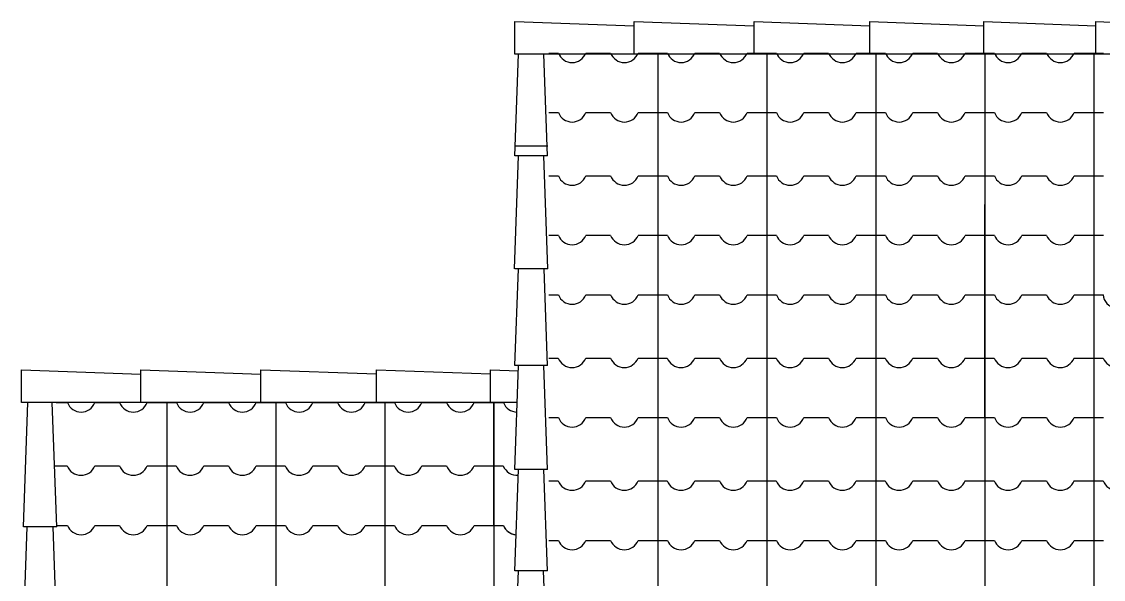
# Model space of a CAD drawing. Extents: x -36 to 60, y 199 to 483.
# Drawn here: x 48.888 to 51.071, y 234.84 to 235.965 of the extents above; entities that cross this region are included whole.
import ezdxf

# ---------------------------------------------------------------- set-up
doc = ezdxf.new("R2010")
doc.units = 0
doc.header["$LTSCALE"] = 20
for name, color, linetype in [('CORTE', 244, 'CONTINUOUS'), ('JANELA', 5, 'CONTINUOUS'), ('MADEIRAME', 244, 'CONTINUOUS'), ('VISTAP', 244, 'CONTINUOUS')]:
    doc.layers.add(name, color=color, linetype=linetype)

msp = doc.modelspace()

# ---------------------------------------------------------------- linework, layer by layer
at = {"layer": 'CORTE', "color": 1, "linetype": 'CONTINUOUS'}
for p, q in [((49.9519, 235.9018), (49.9712, 235.9018)), ((50.0265, 235.9018), (50.0767, 235.9018)), ((50.1321, 235.9018), (50.1719, 235.9018)), ((50.1321, 235.9018), (50.1719, 235.9018)), ((50.1719, 235.9018), (50.1912, 235.9018)), ((50.1719, 235.8992), (50.1719, 235.1666)), ((50.2465, 235.9018), (50.2967, 235.9018)), ((50.3521, 235.9018), (50.3919, 235.9018)), ((50.3919, 235.9018), (50.4112, 235.9018)), ((50.3919, 235.8992), (50.3919, 235.1666)), ((50.4665, 235.9018), (50.5167, 235.9018)), ((50.5721, 235.9018), (50.6119, 235.9018)), ((50.6119, 235.9018), (50.6312, 235.9018)), ((50.6119, 235.8992), (50.6119, 235.1666)), ((50.6865, 235.9018), (50.7367, 235.9018)), ((50.7921, 235.9018), (50.8319, 235.9018)), ((50.7921, 235.9018), (50.8319, 235.9018)), ((50.8319, 235.9018), (50.8512, 235.9018)), ((50.8319, 235.8992), (50.8319, 235.2942)), ((50.9065, 235.9018), (50.9567, 235.9018)), ((51.0121, 235.9018), (51.0519, 235.9018)), ((51.0519, 235.9018), (51.0712, 235.9018)), ((51.0519, 235.8992), (51.0519, 235.1666)), ((49.9519, 235.7818), (49.9712, 235.7818)), ((50.0265, 235.7818), (50.0767, 235.7818)), ((50.1321, 235.7818), (50.1719, 235.7818)), ((50.1321, 235.7818), (50.1719, 235.7818)), ((50.1719, 235.7818), (50.1912, 235.7818)), ((50.2465, 235.7818), (50.2967, 235.7818)), ((50.3521, 235.7818), (50.3919, 235.7818)), ((50.3919, 235.7818), (50.4112, 235.7818)), ((50.4665, 235.7818), (50.5167, 235.7818)), ((50.5721, 235.7818), (50.6119, 235.7818)), ((50.6119, 235.7818), (50.6312, 235.7818)), ((50.6865, 235.7818), (50.7367, 235.7818)), ((50.7921, 235.7818), (50.8319, 235.7818)), ((50.7921, 235.7818), (50.8319, 235.7818)), ((50.8319, 235.7818), (50.8512, 235.7818)), ((50.9065, 235.7818), (50.9567, 235.7818)), ((51.0121, 235.7818), (51.0519, 235.7818)), ((51.0519, 235.7818), (51.0712, 235.7818)), ((49.9519, 235.6542), (49.9712, 235.6542)), ((50.0265, 235.6542), (50.0767, 235.6542)), ((50.1321, 235.6542), (50.1719, 235.6542)), ((50.1321, 235.6542), (50.1719, 235.6542)), ((50.1719, 235.6542), (50.1912, 235.6542)), ((50.2465, 235.6542), (50.2967, 235.6542)), ((50.3521, 235.6542), (50.3919, 235.6542)), ((50.3919, 235.6542), (50.4112, 235.6542)), ((50.4665, 235.6542), (50.5167, 235.6542)), ((50.5721, 235.6542), (50.6119, 235.6542)), ((50.6119, 235.6542), (50.6312, 235.6542)), ((50.6865, 235.6542), (50.7367, 235.6542)), ((50.7921, 235.6542), (50.8319, 235.6542)), ((50.7921, 235.6542), (50.8319, 235.6542)), ((50.8319, 235.6542), (50.8512, 235.6542)), ((50.9065, 235.6542), (50.9567, 235.6542)), ((51.0121, 235.6542), (51.0519, 235.6542)), ((51.0519, 235.6542), (51.0712, 235.6542)), ((50.8319, 235.5964), (50.8319, 235.1666)), ((50.8319, 235.5964), (50.8319, 235.1666)), ((50.8319, 235.5964), (50.8319, 235.1666)), ((49.9519, 235.5342), (49.9712, 235.5342)), ((50.0265, 235.5342), (50.0767, 235.5342)), ((50.1321, 235.5342), (50.1719, 235.5342)), ((50.1321, 235.5342), (50.1719, 235.5342)), ((50.1719, 235.5342), (50.1912, 235.5342)), ((50.2465, 235.5342), (50.2967, 235.5342)), ((50.3521, 235.5342), (50.3919, 235.5342)), ((50.3919, 235.5342), (50.4112, 235.5342)), ((50.4665, 235.5342), (50.5167, 235.5342)), ((50.5721, 235.5342), (50.6119, 235.5342)), ((50.6119, 235.5342), (50.6312, 235.5342)), ((50.6865, 235.5342), (50.7367, 235.5342)), ((50.7921, 235.5342), (50.8319, 235.5342)), ((50.7921, 235.5342), (50.8319, 235.5342)), ((50.8319, 235.5342), (50.8512, 235.5342)), ((50.9065, 235.5342), (50.9567, 235.5342)), ((51.0121, 235.5342), (51.0519, 235.5342)), ((51.0519, 235.5342), (51.0712, 235.5342)), ((49.9519, 235.4142), (49.9712, 235.4142)), ((50.0265, 235.4142), (50.0767, 235.4142)), ((50.1321, 235.4142), (50.1719, 235.4142)), ((50.1321, 235.4142), (50.1719, 235.4142)), ((50.1719, 235.4142), (50.1912, 235.4142)), ((50.2465, 235.4142), (50.2967, 235.4142)), ((50.3521, 235.4142), (50.3919, 235.4142)), ((50.3919, 235.4142), (50.4112, 235.4142)), ((50.4665, 235.4142), (50.5167, 235.4142)), ((50.5721, 235.4142), (50.6119, 235.4142)), ((50.6119, 235.4142), (50.6312, 235.4142)), ((50.6865, 235.4142), (50.7367, 235.4142)), ((50.7921, 235.4142), (50.8319, 235.4142)), ((50.7921, 235.4142), (50.8319, 235.4142)), ((50.8319, 235.4142), (50.8512, 235.4142)), ((50.9065, 235.4142), (50.9567, 235.4142)), ((51.0121, 235.4142), (51.0519, 235.4142)), ((51.0519, 235.4142), (51.0712, 235.4142)), ((49.9517, 235.2866), (49.971, 235.2866)), ((50.0263, 235.2866), (50.0765, 235.2866)), ((50.1319, 235.2866), (50.1717, 235.2866)), ((50.1319, 235.2866), (50.1717, 235.2866)), ((50.1717, 235.2866), (50.191, 235.2866)), ((50.2463, 235.2866), (50.2965, 235.2866)), ((50.3519, 235.2866), (50.3917, 235.2866)), ((50.3917, 235.2866), (50.411, 235.2866)), ((50.4663, 235.2866), (50.5165, 235.2866)), ((50.5719, 235.2866), (50.6117, 235.2866)), ((50.6117, 235.2866), (50.631, 235.2866)), ((50.6863, 235.2866), (50.7365, 235.2866)), ((50.7919, 235.2866), (50.8317, 235.2866)), ((50.7919, 235.2866), (50.8317, 235.2866)), ((50.8317, 235.2866), (50.851, 235.2866)), ((50.9063, 235.2866), (50.9565, 235.2866)), ((51.0119, 235.2866), (51.0517, 235.2866)), ((51.0517, 235.2866), (51.071, 235.2866)), ((48.9573, 235.1968), (48.9609, 235.1968)), ((48.9609, 235.1968), (48.9802, 235.1968)), ((49.0356, 235.1968), (49.0857, 235.1968)), ((49.1411, 235.1968), (49.1809, 235.1968)), ((49.1411, 235.1968), (49.1809, 235.1968)), ((49.1809, 235.1971), (49.1809, 234.9492)), ((49.1809, 235.1968), (49.2002, 235.1968)), ((49.2556, 235.1968), (49.3057, 235.1968)), ((49.3611, 235.1968), (49.4009, 235.1968)), ((49.4009, 235.1971), (49.4009, 234.9492)), ((49.4009, 235.1968), (49.4202, 235.1968)), ((49.4756, 235.1968), (49.5257, 235.1968)), ((49.5811, 235.1968), (49.6209, 235.1968)), ((49.6209, 235.1971), (49.6209, 234.9492)), ((49.6209, 235.1968), (49.6402, 235.1968)), ((49.6956, 235.1968), (49.7457, 235.1968)), ((49.8011, 235.1968), (49.8409, 235.1968)), ((49.8011, 235.1968), (49.8409, 235.1968)), ((49.8409, 235.1971), (49.8409, 234.9492)), ((49.8409, 235.1971), (49.8409, 234.9492)), ((49.8409, 235.1971), (49.8409, 234.9492)), ((49.8409, 235.1971), (49.8409, 235.0768)), ((49.8409, 235.1968), (49.8602, 235.1968)), ((49.9519, 235.1666), (49.9712, 235.1666)), ((49.9519, 235.1666), (49.9712, 235.1666)), ((50.0265, 235.1666), (50.0767, 235.1666)), ((50.0265, 235.1666), (50.0767, 235.1666)), ((50.1321, 235.1666), (50.1719, 235.1666)), ((50.1321, 235.1666), (50.1719, 235.1666)), ((50.1719, 235.1666), (50.1719, 234.4313)), ((50.1719, 235.1666), (50.1912, 235.1666)), ((50.1719, 235.1666), (50.1912, 235.1666)), ((50.2465, 235.1666), (50.2967, 235.1666)), ((50.2465, 235.1666), (50.2967, 235.1666)), ((50.2465, 235.1666), (50.2967, 235.1666)), ((50.3521, 235.1666), (50.3919, 235.1666)), ((50.3521, 235.1666), (50.3919, 235.1666)), ((50.3521, 235.1666), (50.3919, 235.1666)), ((50.3521, 235.1666), (50.3919, 235.1666)), ((50.3521, 235.1666), (50.3919, 235.1666)), ((50.3919, 235.1666), (50.3919, 234.4313)), ((50.3919, 235.1666), (50.4112, 235.1666)), ((50.3919, 235.1666), (50.4112, 235.1666)), ((50.3919, 235.1666), (50.4112, 235.1666)), ((50.3919, 235.1666), (50.4112, 235.1666)), ((50.3919, 235.1666), (50.4112, 235.1666)), ((50.4665, 235.1666), (50.5167, 235.1666)), ((50.4665, 235.1666), (50.5167, 235.1666)), ((50.4665, 235.1666), (50.5167, 235.1666)), ((50.5721, 235.1666), (50.6119, 235.1666)), ((50.5721, 235.1666), (50.6119, 235.1666)), ((50.5721, 235.1666), (50.6119, 235.1666)), ((50.6119, 235.1666), (50.6119, 234.4313)), ((50.6119, 235.1666), (50.6312, 235.1666)), ((50.6119, 235.1666), (50.6312, 235.1666)), ((50.6119, 235.1666), (50.6312, 235.1666)), ((50.6865, 235.1666), (50.7367, 235.1666)), ((50.7921, 235.1666), (50.8319, 235.1666)), ((50.7921, 235.1666), (50.8319, 235.1666)), ((50.7921, 235.1666), (50.8319, 235.1666)), ((50.7921, 235.1666), (50.8319, 235.1666)), ((50.7921, 235.1666), (50.8319, 235.1666)), ((50.7921, 235.1666), (50.8319, 235.1666)), ((50.7921, 235.1666), (50.8319, 235.1666)), ((50.8319, 235.1666), (50.8319, 234.4313)), ((50.8319, 235.1666), (50.8512, 235.1666)), ((50.8319, 235.1666), (50.8512, 235.1666)), ((50.8319, 235.1666), (50.8512, 235.1666)), ((50.9065, 235.1666), (50.9567, 235.1666)), ((50.9065, 235.1666), (50.9567, 235.1666)), ((51.0121, 235.1666), (51.0519, 235.1666)), ((51.0121, 235.1666), (51.0519, 235.1666)), ((51.0519, 235.1666), (51.0519, 234.4313)), ((51.0519, 235.1666), (51.0712, 235.1666)), ((51.0519, 235.1666), (51.0712, 235.1666)), ((48.9544, 235.0692), (48.9607, 235.0692)), ((48.9607, 235.0692), (48.98, 235.0692)), ((49.0354, 235.0692), (49.0855, 235.0692)), ((49.1409, 235.0692), (49.1807, 235.0692)), ((49.1409, 235.0692), (49.1807, 235.0692)), ((49.1807, 235.0692), (49.2, 235.0692)), ((49.2554, 235.0692), (49.3055, 235.0692)), ((49.3609, 235.0692), (49.4007, 235.0692)), ((49.4007, 235.0692), (49.42, 235.0692)), ((49.4754, 235.0692), (49.5255, 235.0692)), ((49.5809, 235.0692), (49.6207, 235.0692)), ((49.6207, 235.0692), (49.64, 235.0692)), ((49.6954, 235.0692), (49.7455, 235.0692)), ((49.8009, 235.0692), (49.8407, 235.0692)), ((49.8009, 235.0692), (49.8407, 235.0692)), ((49.8407, 235.0692), (49.86, 235.0692)), ((49.9517, 235.039), (49.971, 235.039)), ((50.0263, 235.039), (50.0765, 235.039)), ((50.1319, 235.039), (50.1717, 235.039)), ((50.1717, 235.039), (50.191, 235.039)), ((50.2463, 235.039), (50.2965, 235.039)), ((50.3519, 235.039), (50.3917, 235.039)), ((50.3917, 235.039), (50.411, 235.039)), ((50.4663, 235.039), (50.5165, 235.039)), ((50.5719, 235.039), (50.6117, 235.039)), ((50.6117, 235.039), (50.631, 235.039)), ((50.6863, 235.039), (50.7365, 235.039)), ((50.7919, 235.039), (50.8317, 235.039)), ((50.7919, 235.039), (50.8317, 235.039)), ((50.7919, 235.039), (50.8317, 235.039)), ((50.8317, 235.039), (50.851, 235.039)), ((50.8319, 235.0408), (50.8319, 234.4313)), ((50.9063, 235.039), (50.9565, 235.039)), ((51.0119, 235.039), (51.0517, 235.039)), ((51.0517, 235.039), (51.071, 235.039)), ((48.9587, 234.9492), (48.9609, 234.9492)), ((48.9587, 234.9492), (48.9609, 234.9492)), ((48.9587, 234.9492), (48.9609, 234.9492)), ((48.9587, 234.9492), (48.9609, 234.9492)), ((48.9587, 234.9492), (48.9609, 234.9492)), ((48.9609, 234.9492), (48.9802, 234.9492)), ((48.9609, 234.9492), (48.9802, 234.9492)), ((49.0356, 234.9492), (49.0857, 234.9492)), ((49.0356, 234.9492), (49.0857, 234.9492)), ((49.1411, 234.9492), (49.1809, 234.9492)), ((49.1411, 234.9492), (49.1809, 234.9492)), ((49.1809, 234.9492), (49.1809, 234.214)), ((49.1809, 234.9492), (49.2002, 234.9492)), ((49.1809, 234.9492), (49.2002, 234.9492)), ((49.2556, 234.9492), (49.3057, 234.9492)), ((49.2556, 234.9492), (49.3057, 234.9492)), ((49.2556, 234.9492), (49.3057, 234.9492)), ((49.3611, 234.9492), (49.4009, 234.9492)), ((49.3611, 234.9492), (49.4009, 234.9492)), ((49.3611, 234.9492), (49.4009, 234.9492)), ((49.3611, 234.9492), (49.4009, 234.9492)), ((49.3611, 234.9492), (49.4009, 234.9492)), ((49.4009, 234.9492), (49.4009, 234.214)), ((49.4009, 234.9492), (49.4202, 234.9492)), ((49.4009, 234.9492), (49.4202, 234.9492)), ((49.4009, 234.9492), (49.4202, 234.9492)), ((49.4009, 234.9492), (49.4202, 234.9492)), ((49.4009, 234.9492), (49.4202, 234.9492)), ((49.4756, 234.9492), (49.5257, 234.9492)), ((49.4756, 234.9492), (49.5257, 234.9492)), ((49.4756, 234.9492), (49.5257, 234.9492)), ((49.5811, 234.9492), (49.6209, 234.9492)), ((49.5811, 234.9492), (49.6209, 234.9492)), ((49.5811, 234.9492), (49.6209, 234.9492)), ((49.6209, 234.9492), (49.6209, 234.214)), ((49.6209, 234.9492), (49.6402, 234.9492)), ((49.6209, 234.9492), (49.6402, 234.9492)), ((49.6209, 234.9492), (49.6402, 234.9492)), ((49.6956, 234.9492), (49.7457, 234.9492)), ((49.8011, 234.9492), (49.8409, 234.9492)), ((49.8011, 234.9492), (49.8409, 234.9492)), ((49.8011, 234.9492), (49.8409, 234.9492)), ((49.8011, 234.9492), (49.8409, 234.9492)), ((49.8011, 234.9492), (49.8409, 234.9492)), ((49.8011, 234.9492), (49.8409, 234.9492)), ((49.8011, 234.9492), (49.8409, 234.9492)), ((49.8409, 234.9492), (49.8409, 234.214)), ((49.8409, 234.9492), (49.8602, 234.9492)), ((49.8409, 234.9492), (49.8602, 234.9492)), ((49.8409, 234.9492), (49.8602, 234.9492)), ((49.9519, 234.919), (49.9712, 234.919)), ((49.9519, 234.919), (49.9712, 234.919)), ((49.9519, 234.919), (49.9712, 234.919)), ((49.9519, 234.919), (49.9712, 234.919)), ((50.0265, 234.919), (50.0767, 234.919)), ((50.0265, 234.919), (50.0767, 234.919)), ((50.1321, 234.919), (50.1719, 234.919)), ((50.1321, 234.919), (50.1719, 234.919)), ((50.1719, 234.919), (50.1912, 234.919)), ((50.1719, 234.919), (50.1912, 234.919)), ((50.2465, 234.919), (50.2967, 234.919)), ((50.2465, 234.919), (50.2967, 234.919)), ((50.3521, 234.919), (50.3919, 234.919)), ((50.3521, 234.919), (50.3919, 234.919)), ((50.3919, 234.919), (50.4112, 234.919)), ((50.3919, 234.919), (50.4112, 234.919)), ((50.4665, 234.919), (50.5167, 234.919)), ((50.4665, 234.919), (50.5167, 234.919)), ((50.5721, 234.919), (50.6119, 234.919)), ((50.5721, 234.919), (50.6119, 234.919)), ((50.6119, 234.919), (50.6312, 234.919)), ((50.6119, 234.919), (50.6312, 234.919)), ((50.6865, 234.919), (50.7367, 234.919)), ((50.6865, 234.919), (50.7367, 234.919)), ((50.7921, 234.919), (50.8319, 234.919)), ((50.7921, 234.919), (50.8319, 234.919)), ((50.7921, 234.919), (50.8319, 234.919)), ((50.7921, 234.919), (50.8319, 234.919)), ((50.7921, 234.919), (50.8319, 234.919)), ((50.7921, 234.919), (50.8319, 234.919)), ((50.8319, 234.919), (50.8512, 234.919)), ((50.8319, 234.919), (50.8512, 234.919)), ((50.8319, 234.919), (50.8512, 234.919)), ((50.8319, 234.919), (50.8512, 234.919)), ((50.8319, 234.919), (50.8512, 234.919)), ((50.8319, 234.919), (50.8512, 234.919)), ((50.9065, 234.919), (50.9567, 234.919)), ((50.9065, 234.919), (50.9567, 234.919)), ((51.0121, 234.919), (51.0519, 234.919)), ((51.0121, 234.919), (51.0519, 234.919)), ((51.0519, 234.919), (51.0712, 234.919)), ((51.0519, 234.919), (51.0712, 234.919))]:
    msp.add_line(p, q, dxfattribs=at)
for centre, radius, start, end in [((49.9989, 235.9124), 0.0297, 201.0517, 338.9483), ((50.1044, 235.9124), 0.0297, 201.0517, 338.9483), ((50.2189, 235.9124), 0.0297, 201.0517, 338.9483), ((50.3244, 235.9124), 0.0297, 201.0517, 338.9483), ((50.4389, 235.9124), 0.0297, 201.0517, 338.9483), ((50.5444, 235.9124), 0.0297, 201.0517, 338.9483), ((50.6589, 235.9124), 0.0297, 201.0517, 338.9483), ((50.7644, 235.9124), 0.0297, 201.0517, 338.9483), ((50.8789, 235.9124), 0.0297, 201.0517, 338.9483), ((50.9844, 235.9124), 0.0297, 201.0517, 338.9483), ((49.9989, 235.7924), 0.0297, 201.0517, 338.9483), ((50.1044, 235.7924), 0.0297, 201.0517, 338.9483), ((50.2189, 235.7924), 0.0297, 201.0517, 338.9483), ((50.3244, 235.7924), 0.0297, 201.0517, 338.9483), ((50.4389, 235.7924), 0.0297, 201.0517, 338.9483), ((50.5444, 235.7924), 0.0297, 201.0517, 338.9483), ((50.6589, 235.7924), 0.0297, 201.0517, 338.9483), ((50.7644, 235.7924), 0.0297, 201.0517, 338.9483), ((50.8789, 235.7924), 0.0297, 201.0517, 338.9483), ((50.9844, 235.7924), 0.0297, 201.0517, 338.9483), ((49.9989, 235.6648), 0.0297, 201.0517, 338.9483), ((50.1044, 235.6648), 0.0297, 201.0517, 338.9483), ((50.2189, 235.6648), 0.0297, 201.0517, 338.9483), ((50.3244, 235.6648), 0.0297, 201.0517, 338.9483), ((50.4389, 235.6648), 0.0297, 201.0517, 338.9483), ((50.5444, 235.6648), 0.0297, 201.0517, 338.9483), ((50.6589, 235.6648), 0.0297, 201.0517, 338.9483), ((50.7644, 235.6648), 0.0297, 201.0517, 338.9483), ((50.8789, 235.6648), 0.0297, 201.0517, 338.9483), ((50.9844, 235.6648), 0.0297, 201.0517, 338.9483), ((49.9989, 235.5448), 0.0297, 201.0517, 338.9483), ((50.1044, 235.5448), 0.0297, 201.0517, 338.9483), ((50.2189, 235.5448), 0.0297, 201.0517, 338.9483), ((50.3244, 235.5448), 0.0297, 201.0517, 338.9483), ((50.4389, 235.5448), 0.0297, 201.0517, 338.9483), ((50.5444, 235.5448), 0.0297, 201.0517, 338.9483), ((50.6589, 235.5448), 0.0297, 201.0517, 338.9483), ((50.7644, 235.5448), 0.0297, 201.0517, 338.9483), ((50.8789, 235.5448), 0.0297, 201.0517, 338.9483), ((50.9844, 235.5448), 0.0297, 201.0517, 338.9483), ((49.9989, 235.4248), 0.0297, 201.0517, 338.9483), ((50.1044, 235.4248), 0.0297, 201.0517, 338.9483), ((50.2189, 235.4248), 0.0297, 201.0517, 338.9483), ((50.3244, 235.4248), 0.0297, 201.0517, 338.9483), ((50.4389, 235.4248), 0.0297, 201.0517, 338.9483), ((50.5444, 235.4248), 0.0297, 201.0517, 338.9483), ((50.6589, 235.4248), 0.0297, 201.0517, 338.9483), ((50.7644, 235.4248), 0.0297, 201.0517, 338.9483), ((50.8789, 235.4248), 0.0297, 201.0517, 338.9483), ((50.9844, 235.4248), 0.0297, 201.0517, 338.9483), ((51.0994, 235.4165), 0.0289, 184.6744, 339.9327), ((49.9987, 235.2972), 0.0297, 201.0517, 338.9483), ((50.1042, 235.2972), 0.0297, 201.0517, 338.9483), ((50.2187, 235.2972), 0.0297, 201.0517, 338.9483), ((50.3242, 235.2972), 0.0297, 201.0517, 338.9483), ((50.4387, 235.2972), 0.0297, 201.0517, 338.9483), ((50.5442, 235.2972), 0.0297, 201.0517, 338.9483), ((50.6587, 235.2972), 0.0297, 201.0517, 338.9483), ((50.7642, 235.2972), 0.0297, 201.0517, 338.9483), ((50.8787, 235.2972), 0.0297, 201.0517, 338.9483), ((50.9842, 235.2972), 0.0297, 201.0517, 338.9483), ((51.0987, 235.2972), 0.0297, 201.0517, 338.9483), ((49.0079, 235.2075), 0.0297, 201.0517, 338.9483), ((49.1134, 235.2075), 0.0297, 201.0517, 338.9483), ((49.2279, 235.2075), 0.0297, 201.0517, 338.9483), ((49.3334, 235.2075), 0.0297, 201.0517, 338.9483), ((49.4479, 235.2075), 0.0297, 201.0517, 338.9483), ((49.5534, 235.2075), 0.0297, 201.0517, 338.9483), ((49.6679, 235.2075), 0.0297, 201.0517, 338.9483), ((49.7734, 235.2075), 0.0297, 201.0517, 338.9483), ((49.8879, 235.2075), 0.0297, 201.0517, 269.6106), ((49.9989, 235.1772), 0.0297, 201.0517, 338.9483), ((49.9989, 235.1772), 0.0297, 201.0517, 338.9483), ((50.1044, 235.1772), 0.0297, 201.0517, 338.9483), ((50.1044, 235.1772), 0.0297, 201.0517, 338.9483), ((50.2189, 235.1772), 0.0297, 201.0517, 338.9483), ((50.2189, 235.1772), 0.0297, 201.0517, 338.9483), ((50.2189, 235.1772), 0.0297, 201.0517, 338.9483), ((50.3244, 235.1772), 0.0297, 201.0517, 338.9483), ((50.3244, 235.1772), 0.0297, 201.0517, 338.9483), ((50.3244, 235.1772), 0.0297, 201.0517, 338.9483), ((50.4389, 235.1772), 0.0297, 201.0517, 338.9483), ((50.4389, 235.1772), 0.0297, 201.0517, 338.9483), ((50.4389, 235.1772), 0.0297, 201.0517, 338.9483), ((50.4389, 235.1772), 0.0297, 201.0517, 338.9483), ((50.4389, 235.1772), 0.0297, 201.0517, 338.9483), ((50.5444, 235.1772), 0.0297, 201.0517, 338.9483), ((50.5444, 235.1772), 0.0297, 201.0517, 338.9483), ((50.5444, 235.1772), 0.0297, 201.0517, 338.9483), ((50.6589, 235.1772), 0.0297, 201.0517, 338.9483), ((50.6589, 235.1772), 0.0297, 201.0517, 338.9483), ((50.6589, 235.1772), 0.0297, 201.0517, 338.9483), ((50.7644, 235.1772), 0.0297, 201.0517, 338.9483), ((50.8789, 235.1772), 0.0297, 201.0517, 338.9483), ((50.8789, 235.1772), 0.0297, 201.0517, 338.9483), ((50.9844, 235.1772), 0.0297, 201.0517, 338.9483), ((50.9844, 235.1772), 0.0297, 201.0517, 338.9483), ((49.0077, 235.0799), 0.0297, 201.0517, 338.9483), ((49.1132, 235.0799), 0.0297, 201.0517, 338.9483), ((49.2277, 235.0799), 0.0297, 201.0517, 338.9483), ((49.3332, 235.0799), 0.0297, 201.0517, 338.9483), ((49.4477, 235.0799), 0.0297, 201.0517, 338.9483), ((49.5532, 235.0799), 0.0297, 201.0517, 338.9483), ((49.6677, 235.0799), 0.0297, 201.0517, 338.9483), ((49.7732, 235.0799), 0.0297, 201.0517, 338.9483), ((49.8877, 235.0799), 0.0297, 201.0517, 274.5331), ((49.9987, 235.0496), 0.0297, 201.0517, 338.9483), ((50.1042, 235.0496), 0.0297, 201.0517, 338.9483), ((50.2187, 235.0496), 0.0297, 201.0517, 338.9483), ((50.3242, 235.0496), 0.0297, 201.0517, 338.9483), ((50.4387, 235.0496), 0.0297, 201.0517, 338.9483), ((50.5442, 235.0496), 0.0297, 201.0517, 338.9483), ((50.6587, 235.0496), 0.0297, 201.0517, 338.9483), ((50.7642, 235.0496), 0.0297, 201.0517, 338.9483), ((50.8787, 235.0496), 0.0297, 201.0517, 338.9483), ((50.9842, 235.0496), 0.0297, 201.0517, 338.9483), ((51.0987, 235.0496), 0.0297, 201.0517, 338.9483), ((49.0079, 234.9599), 0.0297, 201.0517, 338.9483), ((49.0079, 234.9599), 0.0297, 201.0517, 338.9483), ((49.1134, 234.9599), 0.0297, 201.0517, 338.9483), ((49.1134, 234.9599), 0.0297, 201.0517, 338.9483), ((49.2279, 234.9599), 0.0297, 201.0517, 338.9483), ((49.2279, 234.9599), 0.0297, 201.0517, 338.9483), ((49.2279, 234.9599), 0.0297, 201.0517, 338.9483), ((49.3334, 234.9599), 0.0297, 201.0517, 338.9483), ((49.3334, 234.9599), 0.0297, 201.0517, 338.9483), ((49.3334, 234.9599), 0.0297, 201.0517, 338.9483), ((49.4479, 234.9599), 0.0297, 201.0517, 338.9483), ((49.4479, 234.9599), 0.0297, 201.0517, 338.9483), ((49.4479, 234.9599), 0.0297, 201.0517, 338.9483), ((49.4479, 234.9599), 0.0297, 201.0517, 338.9483), ((49.4479, 234.9599), 0.0297, 201.0517, 338.9483), ((49.5534, 234.9599), 0.0297, 201.0517, 338.9483), ((49.5534, 234.9599), 0.0297, 201.0517, 338.9483), ((49.5534, 234.9599), 0.0297, 201.0517, 338.9483), ((49.6679, 234.9599), 0.0297, 201.0517, 338.9483), ((49.6679, 234.9599), 0.0297, 201.0517, 338.9483), ((49.6679, 234.9599), 0.0297, 201.0517, 338.9483), ((49.7734, 234.9599), 0.0297, 201.0517, 338.9483), ((49.8879, 234.9599), 0.0297, 201.0517, 261.4373), ((49.8879, 234.9599), 0.0297, 201.0517, 265.8045), ((49.9989, 234.9296), 0.0297, 201.0517, 338.9483), ((49.9989, 234.9296), 0.0297, 201.0517, 338.9483), ((50.1044, 234.9296), 0.0297, 201.0517, 338.9483), ((50.1044, 234.9296), 0.0297, 201.0517, 338.9483), ((50.2189, 234.9296), 0.0297, 201.0517, 338.9483), ((50.2189, 234.9296), 0.0297, 201.0517, 338.9483), ((50.3244, 234.9296), 0.0297, 201.0517, 338.9483), ((50.3244, 234.9296), 0.0297, 201.0517, 338.9483), ((50.4389, 234.9296), 0.0297, 201.0517, 338.9483), ((50.4389, 234.9296), 0.0297, 201.0517, 338.9483), ((50.5444, 234.9296), 0.0297, 201.0517, 338.9483), ((50.5444, 234.9296), 0.0297, 201.0517, 338.9483), ((50.6589, 234.9296), 0.0297, 201.0517, 338.9483), ((50.6589, 234.9296), 0.0297, 201.0517, 338.9483), ((50.7644, 234.9296), 0.0297, 201.0517, 338.9483), ((50.7644, 234.9296), 0.0297, 201.0517, 338.9483), ((50.8789, 234.9296), 0.0297, 201.0517, 338.9483), ((50.8789, 234.9296), 0.0297, 201.0517, 338.9483), ((50.9844, 234.9296), 0.0297, 201.0517, 338.9483), ((50.9844, 234.9296), 0.0297, 201.0517, 338.9483)]:
    msp.add_arc(centre, radius, start, end, dxfattribs=at)
at = {"layer": 'JANELA', "color": 1}
for p, q in [((49.95, 235.7142), (49.883, 235.7142)), ((49.95, 235.4666), (49.883, 235.4666)), ((48.9588, 234.9465), (48.8918, 234.9465))]:
    msp.add_line(p, q, dxfattribs=at)
at = {"layer": 'MADEIRAME', "color": 244, "linetype": 'CONTINUOUS'}
msp.add_line((49.8835, 235.915), (49.8835, 235.923), dxfattribs=at)
at = {"layer": 'VISTAP', "color": 1, "linetype": 'CONTINUOUS'}
for p, q in [((49.8835, 235.8992), (49.8835, 235.9651)), ((49.8835, 235.9651), (50.1242, 235.9564)), ((49.8835, 235.8992), (49.8835, 235.9651)), ((50.1242, 235.9651), (50.3665, 235.9564)), ((50.1242, 235.8992), (50.1242, 235.9651)), ((50.3665, 235.9651), (50.5996, 235.9567)), ((50.3665, 235.8992), (50.3665, 235.9651)), ((50.5996, 235.9651), (50.8296, 235.9568)), ((50.5996, 235.8992), (50.5996, 235.9651)), ((50.8296, 235.9651), (51.056, 235.957)), ((50.8296, 235.8992), (50.8296, 235.9651)), ((51.056, 235.9651), (51.286, 235.9568)), ((51.056, 235.8992), (51.056, 235.9651)), ((52.9288, 235.8992), (49.8835, 235.8992)), ((49.8835, 235.6942), (49.8908, 235.8992)), ((49.9493, 235.6942), (49.9419, 235.8992)), ((49.9423, 235.7142), (49.9423, 235.7144)), ((49.8828, 235.4666), (49.891, 235.6942)), ((49.9493, 235.6942), (49.8835, 235.6942)), ((49.95, 235.4666), (49.9418, 235.6942)), ((50.8319, 235.1666), (50.8319, 235.5964)), ((49.8835, 235.2715), (49.8905, 235.4666)), ((49.9423, 235.4666), (49.9423, 235.4668)), ((49.9495, 235.2715), (49.9424, 235.4666)), ((48.8878, 235.263), (49.1286, 235.2543)), ((48.8878, 235.1971), (48.8878, 235.263)), ((49.1286, 235.263), (49.3709, 235.2543)), ((49.1286, 235.1971), (49.1286, 235.263)), ((49.3709, 235.263), (49.604, 235.2546)), ((49.3709, 235.1971), (49.3709, 235.263)), ((49.604, 235.263), (49.834, 235.2547)), ((49.604, 235.1971), (49.604, 235.263)), ((49.834, 235.263), (49.8907, 235.261)), ((49.834, 235.1971), (49.834, 235.263)), ((49.9495, 235.2715), (49.8835, 235.2715)), ((49.8835, 235.0622), (49.891, 235.2715)), ((49.9494, 235.0622), (49.9418, 235.2715)), ((49.8884, 235.1971), (48.8878, 235.1971)), ((48.8916, 234.9465), (48.9006, 235.1971)), ((48.9588, 234.9465), (48.9498, 235.1971)), ((49.8409, 234.9492), (49.8409, 235.1971)), ((49.9489, 235.0622), (49.8831, 235.0622)), ((49.8831, 234.8572), (49.8904, 235.0622)), ((49.9489, 234.8572), (49.9415, 235.0622)), ((48.8923, 234.7513), (48.8993, 234.9465)), ((48.9511, 234.9465), (48.9511, 234.9466)), ((48.9583, 234.7513), (48.9512, 234.9465)), ((49.9489, 234.8572), (49.8831, 234.8572)), ((49.8831, 234.648), (49.8906, 234.8572)), ((49.9489, 234.648), (49.9414, 234.8572))]:
    msp.add_line(p, q, dxfattribs=at)

doc.saveas('drawing.dxf')
